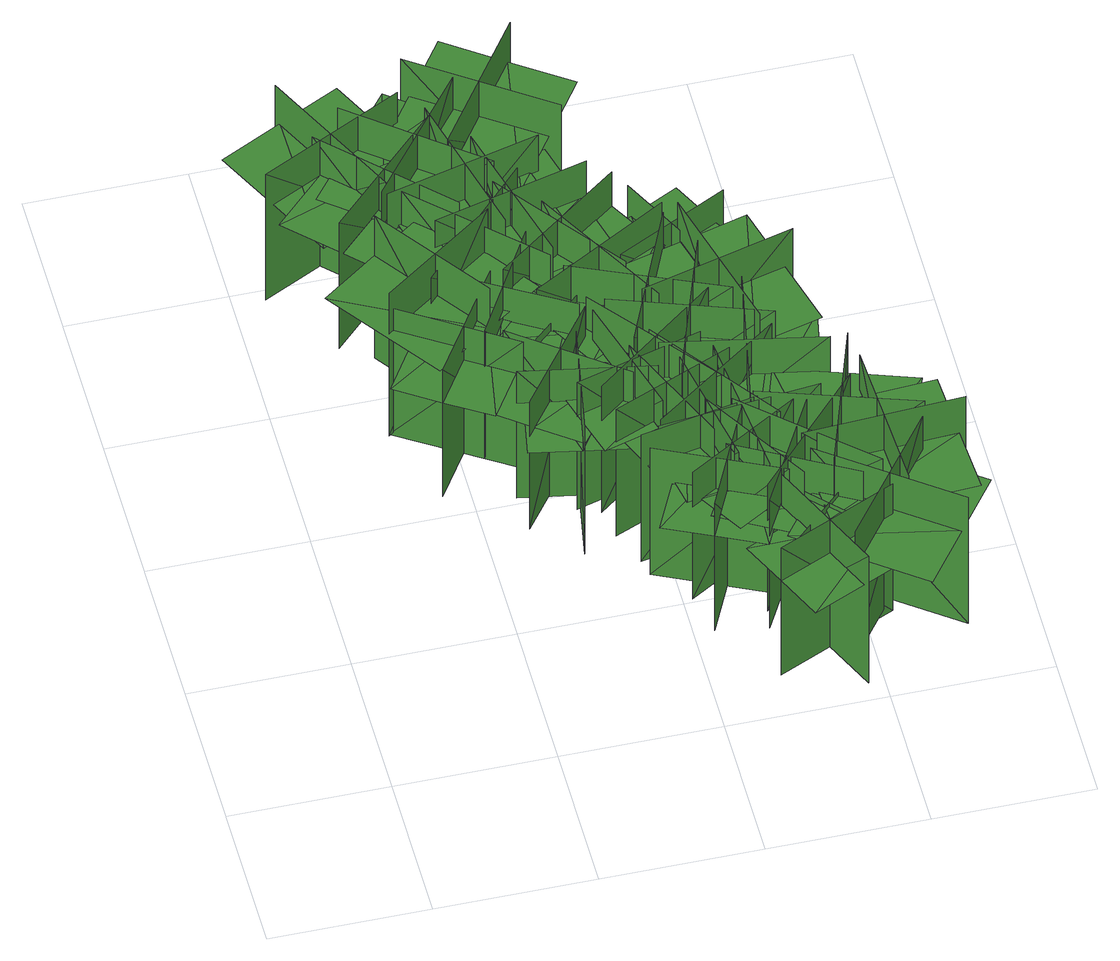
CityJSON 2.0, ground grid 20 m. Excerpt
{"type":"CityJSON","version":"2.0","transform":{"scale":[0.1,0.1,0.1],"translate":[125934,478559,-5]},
"CityObjects":{
"tree1":{"type":"SolitaryVegetationObject","geometry":[{"type":"MultiSurface","lod":"1","boundaries":[[[0,1,2]],[[0,2,3]],[[4,5,6]],[[4,6,7]],[[8,9,10]],[[8,10,11]],[[8,12,13]],[[8,13,9]]]}]},
"tree2":{"type":"SolitaryVegetationObject","geometry":[{"type":"MultiSurface","lod":"1","boundaries":[[[14,15,16]],[[14,16,17]],[[18,19,20]],[[18,20,21]],[[22,23,24]],[[22,24,25]],[[22,25,26]],[[22,26,27]]]}]},
"tree3":{"type":"SolitaryVegetationObject","geometry":[{"type":"MultiSurface","lod":"1","boundaries":[[[28,29,30]],[[28,30,31]],[[32,33,34]],[[32,34,35]],[[36,37,38]],[[36,38,39]],[[36,39,40]],[[36,40,41]]]}]},
"tree4":{"type":"SolitaryVegetationObject","geometry":[{"type":"MultiSurface","lod":"1","boundaries":[[[42,43,44]],[[42,44,45]],[[46,47,48]],[[46,48,49]],[[50,51,52]],[[50,52,53]],[[50,53,54]],[[50,54,55]]]}]},
"tree5":{"type":"SolitaryVegetationObject","geometry":[{"type":"MultiSurface","lod":"1","boundaries":[[[56,57,58]],[[56,58,59]],[[60,61,62]],[[60,62,63]],[[64,65,66]],[[64,66,67]],[[64,68,69]],[[64,69,65]]]}]},
"tree6":{"type":"SolitaryVegetationObject","geometry":[{"type":"MultiSurface","lod":"1","boundaries":[[[70,71,72]],[[70,72,73]],[[74,75,76]],[[74,76,77]],[[78,79,80]],[[78,80,81]],[[78,82,83]],[[78,83,79]]]}]},
"tree7":{"type":"SolitaryVegetationObject","geometry":[{"type":"MultiSurface","lod":"1","boundaries":[[[84,85,86]],[[84,86,87]],[[88,89,90]],[[88,90,91]],[[92,93,94]],[[92,94,95]],[[92,96,97]],[[92,97,93]]]}]},
"tree8":{"type":"SolitaryVegetationObject","geometry":[{"type":"MultiSurface","lod":"1","boundaries":[[[98,99,100]],[[98,100,101]],[[102,103,104]],[[102,104,105]],[[106,107,108]],[[106,108,109]],[[106,109,110]],[[106,110,111]]]}]},
"tree9":{"type":"SolitaryVegetationObject","geometry":[{"type":"MultiSurface","lod":"1","boundaries":[[[112,113,114]],[[112,114,115]],[[116,117,118]],[[116,118,119]],[[120,121,122]],[[120,122,123]],[[120,123,124]],[[120,124,125]]]}]},
"tree10":{"type":"SolitaryVegetationObject","geometry":[{"type":"MultiSurface","lod":"1","boundaries":[[[126,127,128]],[[126,128,129]],[[130,131,132]],[[130,132,133]],[[134,135,136]],[[134,136,137]],[[134,137,138]],[[134,138,139]]]}]},
"tree11":{"type":"SolitaryVegetationObject","geometry":[{"type":"MultiSurface","lod":"1","boundaries":[[[140,141,142]],[[140,142,143]],[[144,145,146]],[[144,146,147]],[[148,149,150]],[[148,150,151]],[[148,151,152]],[[148,152,153]]]}]},
"tree12":{"type":"SolitaryVegetationObject","geometry":[{"type":"MultiSurface","lod":"1","boundaries":[[[154,155,156]],[[154,156,157]],[[158,159,160]],[[158,160,161]],[[162,163,164]],[[162,164,165]],[[162,166,167]],[[162,167,163]]]}]},
"tree13":{"type":"SolitaryVegetationObject","geometry":[{"type":"MultiSurface","lod":"1","boundaries":[[[168,169,170]],[[168,170,171]],[[172,173,174]],[[172,174,175]],[[176,177,178]],[[176,178,179]],[[176,179,180]],[[176,180,181]]]}]},
"tree14":{"type":"SolitaryVegetationObject","geometry":[{"type":"MultiSurface","lod":"1","boundaries":[[[182,183,184]],[[182,184,185]],[[186,187,188]],[[186,188,189]],[[190,191,192]],[[190,192,193]],[[190,194,195]],[[190,195,191]]]}]},
"tree15":{"type":"SolitaryVegetationObject","geometry":[{"type":"MultiSurface","lod":"1","boundaries":[[[196,197,198]],[[196,198,199]],[[200,201,202]],[[200,202,203]],[[204,205,206]],[[204,206,207]],[[204,208,209]],[[204,209,205]]]}]},
"tree16":{"type":"SolitaryVegetationObject","geometry":[{"type":"MultiSurface","lod":"1","boundaries":[[[210,211,212]],[[210,212,213]],[[214,215,216]],[[214,216,217]],[[218,219,220]],[[218,220,221]],[[218,221,222]],[[218,222,223]]]}]},
"tree17":{"type":"SolitaryVegetationObject","geometry":[{"type":"MultiSurface","lod":"1","boundaries":[[[224,225,226]],[[224,226,227]],[[228,229,230]],[[228,230,231]],[[232,233,234]],[[232,234,235]],[[232,236,237]],[[232,237,233]]]}]},
"tree18":{"type":"SolitaryVegetationObject","geometry":[{"type":"MultiSurface","lod":"1","boundaries":[[[238,239,240]],[[238,240,241]],[[242,243,244]],[[242,244,245]],[[246,247,248]],[[246,248,249]],[[246,249,250]],[[246,250,251]]]}]},
"tree19":{"type":"SolitaryVegetationObject","geometry":[{"type":"MultiSurface","lod":"1","boundaries":[[[252,253,254]],[[252,254,255]],[[256,257,258]],[[256,258,259]],[[260,261,262]],[[260,262,263]],[[260,263,264]],[[260,264,265]]]}]},
"tree20":{"type":"SolitaryVegetationObject","geometry":[{"type":"MultiSurface","lod":"1","boundaries":[[[266,267,268]],[[266,268,269]],[[270,271,272]],[[270,272,273]],[[274,275,276]],[[274,276,277]],[[274,278,279]],[[274,279,275]]]}]},
"tree21":{"type":"SolitaryVegetationObject","geometry":[{"type":"MultiSurface","lod":"1","boundaries":[[[280,281,282]],[[280,282,283]],[[284,285,286]],[[284,286,287]],[[288,289,290]],[[288,290,291]],[[288,291,292]],[[288,292,293]]]}]},
"tree22":{"type":"SolitaryVegetationObject","geometry":[{"type":"MultiSurface","lod":"1","boundaries":[[[294,295,296]],[[294,296,297]],[[298,299,300]],[[298,300,301]],[[302,303,304]],[[302,304,305]],[[302,305,306]],[[302,306,307]]]}]},
"tree23":{"type":"SolitaryVegetationObject","geometry":[{"type":"MultiSurface","lod":"1","boundaries":[[[308,309,310]],[[308,310,311]],[[312,313,314]],[[312,314,315]],[[316,317,318]],[[316,318,319]],[[316,319,320]],[[316,320,321]]]}]},
"tree24":{"type":"SolitaryVegetationObject","geometry":[{"type":"MultiSurface","lod":"1","boundaries":[[[322,323,324]],[[322,324,325]],[[326,327,328]],[[326,328,329]],[[330,331,332]],[[330,332,333]],[[330,334,335]],[[330,335,331]]]}]},
"tree25":{"type":"SolitaryVegetationObject","geometry":[{"type":"MultiSurface","lod":"1","boundaries":[[[336,337,338]],[[336,338,339]],[[340,341,342]],[[340,342,343]],[[344,345,346]],[[344,346,347]],[[344,347,348]],[[344,348,349]]]}]},
"tree26":{"type":"SolitaryVegetationObject","geometry":[{"type":"MultiSurface","lod":"1","boundaries":[[[350,351,352]],[[350,352,353]],[[354,355,356]],[[354,356,357]],[[358,359,360]],[[358,360,361]],[[358,362,363]],[[358,363,359]]]}]},
"tree27":{"type":"SolitaryVegetationObject","geometry":[{"type":"MultiSurface","lod":"1","boundaries":[[[364,365,366]],[[364,366,367]],[[368,369,370]],[[368,370,371]],[[372,373,374]],[[372,374,375]],[[372,375,376]],[[372,376,377]]]}]},
"tree28":{"type":"SolitaryVegetationObject","geometry":[{"type":"MultiSurface","lod":"1","boundaries":[[[378,379,380]],[[378,380,381]],[[382,383,384]],[[382,384,385]],[[386,387,388]],[[386,388,389]],[[386,390,391]],[[386,391,387]]]}]},
"tree29":{"type":"SolitaryVegetationObject","geometry":[{"type":"MultiSurface","lod":"1","boundaries":[[[392,393,394]],[[392,394,395]],[[396,397,398]],[[396,398,399]],[[400,401,402]],[[400,402,403]],[[400,403,404]],[[400,404,405]]]}]},
"tree30":{"type":"SolitaryVegetationObject","geometry":[{"type":"MultiSurface","lod":"1","boundaries":[[[406,407,408]],[[406,408,409]],[[410,411,412]],[[410,412,413]],[[414,415,416]],[[414,416,417]],[[414,417,418]],[[414,418,419]]]}]},
"tree31":{"type":"SolitaryVegetationObject","geometry":[{"type":"MultiSurface","lod":"1","boundaries":[[[420,421,422]],[[420,422,423]],[[424,425,426]],[[424,426,427]],[[428,429,430]],[[428,430,431]],[[428,431,432]],[[428,432,433]]]}]},
"tree32":{"type":"SolitaryVegetationObject","geometry":[{"type":"MultiSurface","lod":"1","boundaries":[[[434,435,436]],[[434,436,437]],[[438,439,440]],[[438,440,441]],[[442,443,444]],[[442,444,445]],[[442,445,446]],[[442,446,447]]]}]},
"tree33":{"type":"SolitaryVegetationObject","geometry":[{"type":"MultiSurface","lod":"1","boundaries":[[[448,449,450]],[[448,450,451]],[[452,453,454]],[[452,454,455]],[[456,457,458]],[[456,458,459]],[[456,459,460]],[[456,460,461]]]}]},
"tree34":{"type":"SolitaryVegetationObject","geometry":[{"type":"MultiSurface","lod":"1","boundaries":[[[462,463,464]],[[462,464,465]],[[466,467,468]],[[466,468,469]],[[470,471,472]],[[470,472,473]],[[470,473,474]],[[470,474,475]]]}]},
"tree35":{"type":"SolitaryVegetationObject","geometry":[{"type":"MultiSurface","lod":"1","boundaries":[[[476,477,478]],[[476,478,479]],[[480,481,482]],[[480,482,483]],[[484,485,486]],[[484,486,487]],[[484,487,488]],[[484,488,489]]]}]}
},
"vertices":[
[257,568,11],[166,429,11],[166,429,230],[257,568,230],[129,540,11],[268,450,11],[268,450,230],[129,540,230],[249,556,173],[166,429,173],[221,394,173],[304,521,173],[194,592,173],[112,465,173],
[127,533,16],[271,636,16],[271,636,262],[127,533,262],[243,513,16],[140,657,16],[140,657,262],[243,513,262],[243,513,193],[315,564,193],[212,708,193],[140,657,193],[68,605,193],[171,461,193],
[218,866,17],[38,776,17],[38,776,234],[218,866,234],[82,910,17],[171,730,17],[171,730,234],[82,910,234],[86,903,174],[7,864,174],[89,699,174],[167,738,174],[246,777,174],[164,942,174],
[247,678,18],[105,820,18],[105,820,235],[247,678,235],[246,821,18],[103,680,18],[103,680,235],[246,821,235],[240,815,175],[178,877,175],[47,747,175],[109,685,175],[171,623,175],[302,753,175],
[345,490,13],[203,575,13],[203,575,233],[345,490,233],[312,617,13],[228,475,13],[228,475,233],[312,617,233],[333,498,176],[203,575,176],[170,519,176],[300,441,176],[367,554,176],[237,631,176],
[253,356,10],[352,488,10],[352,488,229],[253,356,229],[382,374,10],[250,474,10],[250,474,229],[382,374,229],[261,367,172],[352,488,172],[300,527,172],[209,407,172],[313,328,172],[405,448,172],
[306,304,8],[335,467,8],[335,467,227],[306,304,227],[413,379,8],[250,409,8],[250,409,227],[413,379,227],[308,318,171],[335,467,171],[271,479,171],[244,330,171],[372,306,171],[400,455,171],
[330,570,20],[185,709,20],[185,709,237],[330,570,237],[325,713,20],[186,568,20],[186,568,237],[325,713,237],[320,707,177],[256,768,177],[129,635,177],[192,574,177],[255,513,177],[383,646,177],
[144,855,20],[301,730,20],[301,730,238],[144,855,238],[162,713,20],[286,870,20],[286,870,238],[162,713,238],[167,719,177],[236,665,177],[350,809,177],[281,864,177],[213,918,177],[98,774,177],
[167,706,23],[361,755,23],[361,755,241],[167,706,241],[291,633,23],[242,828,23],[242,828,241],[291,633,241],[289,641,180],[374,663,180],[329,841,180],[244,820,180],[159,799,180],[204,620,180],
[278,474,18],[395,579,18],[395,579,189],[278,474,189],[390,469,18],[285,586,18],[285,586,189],[390,469,189],[386,474,141],[437,520,141],[340,627,141],[289,581,141],[238,535,141],[335,428,141],
[473,417,11],[314,372,11],[314,372,230],[473,417,230],[359,480,11],[404,321,11],[404,321,230],[359,480,230],[460,413,174],[314,372,174],[332,309,174],[477,351,174],[442,476,174],[296,435,174],
[335,579,22],[284,773,22],[284,773,239],[335,579,239],[406,703,22],[212,653,22],[212,653,239],[406,703,239],[398,701,179],[376,786,179],[198,740,179],[220,655,179],[242,570,179],[420,616,179],
[452,263,11],[387,415,11],[387,415,230],[452,263,230],[500,384,11],[348,320,11],[348,320,230],[500,384,230],[446,276,173],[387,415,173],[327,390,173],[386,250,173],[507,301,173],[448,440,173],
[496,300,7],[425,151,7],[425,151,226],[496,300,226],[373,255,7],[523,184,7],[523,184,226],[373,255,226],[490,287,170],[425,151,170],[484,123,170],[549,259,170],[431,315,170],[366,179,170],
[413,539,20],[292,699,20],[292,699,237],[413,539,237],[431,681,20],[271,561,20],[271,561,237],[431,681,237],[425,676,177],[372,746,177],[225,636,177],[278,566,177],[330,496,177],[477,606,177],
[440,383,11],[471,220,11],[471,220,230],[440,383,230],[367,274,11],[530,305,11],[530,305,230],[367,274,230],[442,369,173],[471,220,173],[535,233,173],[507,381,173],[378,357,173],[406,208,173],
[356,499,15],[480,341,15],[480,341,233],[356,499,233],[340,357,15],[498,480,15],[498,480,233],[340,357,233],[347,362,172],[401,293,172],[546,406,172],[492,475,172],[438,545,172],[293,431,172],
[438,479,21],[340,654,21],[340,654,239],[438,479,239],[476,618,21],[301,519,21],[301,519,239],[476,618,239],[469,614,178],[426,690,178],[265,600,178],[308,523,178],[351,447,178],[512,537,178],
[411,202,11],[553,287,11],[553,287,230],[411,202,230],[538,171,11],[453,312,11],[453,312,230],[538,171,230],[423,209,173],[553,287,173],[519,343,173],[389,265,173],[457,153,173],[586,230,173],
[398,794,25],[233,909,25],[233,909,242],[398,794,242],[371,935,25],[256,771,25],[256,771,242],[371,935,242],[366,928,182],[295,979,182],[189,828,182],[261,777,182],[333,727,182],[438,878,182],
[390,283,12],[590,303,12],[590,303,230],[390,283,230],[502,193,12],[482,393,12],[482,393,230],[502,193,230],[502,202,169],[589,211,169],[570,394,169],[483,385,169],[395,376,169],[414,193,169],
[415,430,17],[533,268,17],[533,268,234],[415,430,234],[394,288,17],[556,406,17],[556,406,234],[394,288,234],[400,293,174],[452,222,174],[601,331,174],[549,401,174],[498,472,174],[349,364,174],
[635,132,7],[484,64,7],[484,64,226],[635,132,226],[512,177,7],[580,27,7],[580,27,226],[512,177,226],[622,126,170],[484,64,170],[511,4,170],[649,67,170],[595,186,170],[457,123,170],
[474,603,20],[394,419,20],[394,419,238],[474,603,238],[341,549,20],[525,469,20],[525,469,238],[341,549,238],[349,546,177],[314,465,177],[483,392,177],[518,472,177],[553,553,177],[384,626,177],
[605,156,10],[460,237,10],[460,237,230],[605,156,230],[568,282,10],[488,137,10],[488,137,230],[568,282,230],[592,163,173],[460,237,173],[428,180,173],[560,106,173],[624,220,173],[492,294,173],
[503,551,20],[438,362,20],[438,362,237],[503,551,237],[375,487,20],[564,421,20],[564,421,237],[375,487,237],[383,485,177],[354,402,177],[528,341,177],[557,424,177],[585,507,177],[412,567,177],
[514,209,12],[604,115,12],[604,115,185],[514,209,185],[513,107,12],[606,197,12],[606,197,185],[513,107,185],[522,201,140],[604,115,140],[641,151,140],[559,237,140],[485,166,140],[567,80,140],
[483,301,16],[631,166,16],[631,166,234],[483,301,234],[491,158,16],[626,306,16],[626,306,234],[491,158,234],[497,164,173],[562,105,173],[685,241,173],[621,300,173],[556,359,173],[432,223,173],
[420,405,20],[617,367,20],[617,367,237],[420,405,237],[502,287,20],[539,484,20],[539,484,237],[502,287,237],[503,295,177],[589,279,177],[624,460,177],[538,476,177],[452,492,177],[417,312,177],
[420,487,26],[614,538,26],[614,538,243],[420,487,243],[544,416,26],[493,610,26],[493,610,243],[544,416,243],[542,424,183],[627,446,183],[580,625,183],[495,602,183],[411,580,183],[457,402,183],
[559,655,29],[418,584,29],[418,584,200],[559,655,200],[452,689,29],[523,548,29],[523,548,200],[452,689,200],[455,683,152],[394,653,152],[458,523,152],[520,554,152],[581,585,152],[517,714,152],
[572,59,18],[692,219,18],[692,219,236],[572,59,236],[713,81,18],[553,201,18],[553,201,236],[713,81,236],[707,86,175],[759,156,175],[611,266,175],[559,196,175],[507,126,175],[654,15,175],
[509,303,21],[700,240,21],[700,240,238],[509,303,238],[575,175,21],[638,366,21],[638,366,238],[575,175,238],[578,183,178],[661,156,178],[719,330,178],[636,358,178],[552,385,178],[494,211,178],
[653,128,22],[643,328,22],[643,328,239],[653,128,239],[748,235,22],[548,224,22],[548,224,239],[748,235,239],[740,234,179],[735,322,179],[552,312,179],[556,225,179],[561,137,179],[745,147,179]
]}
